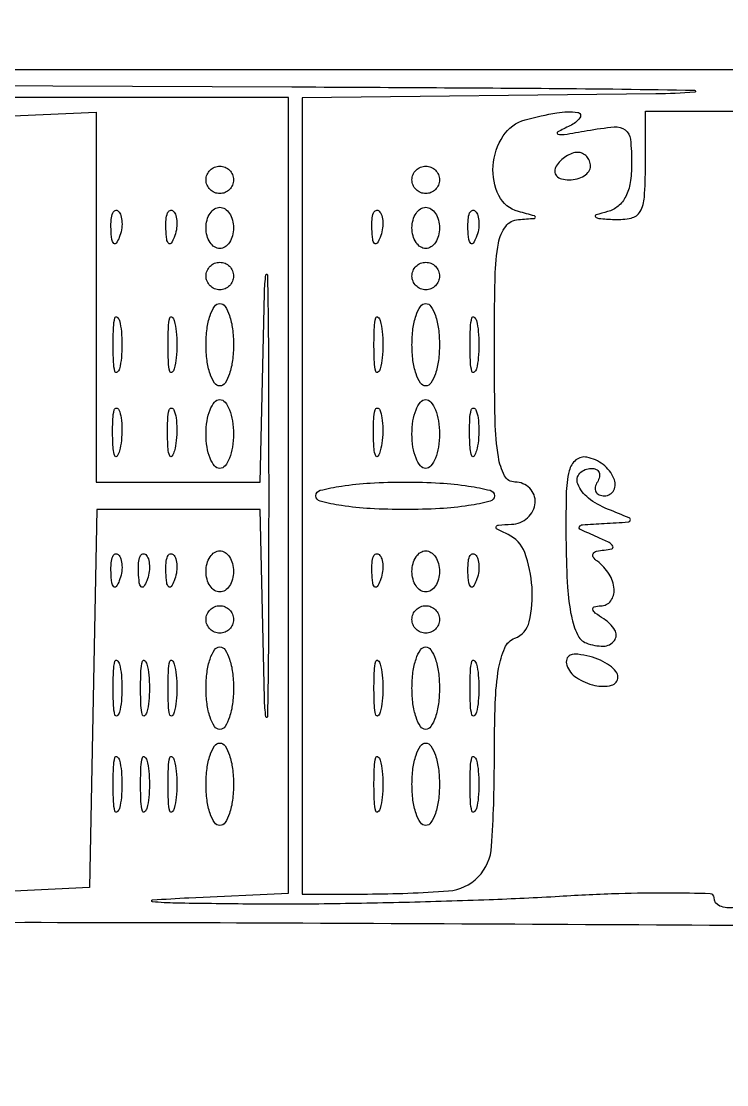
# Model space of a CAD drawing. Extents: x 23 to 255, y 40 to 184.
# Drawn here: x 40.65 to 45, y 168.87 to 175.42 of the extents above; entities that cross this region are included whole.
import ezdxf

# ---------------------------------------------------------------- set-up
doc = ezdxf.new("R2010")
doc.units = 0
doc.header["$MEASUREMENT"] = 0

msp = doc.modelspace()

# ---------------------------------------------------------------- linework, layer by layer
for points in [[(207.919475, 175.632891, 0.000007), (191.762556, 175.634099, 0.00002)], [(173.0434, 175.634494, 0.000013), (151.49745, 175.633531)], [(49.932728, 162.472053, 0.000008), (49.952466, 164.319505, 0.000321), (49.97291, 166.358783, 0.000194), (49.994663, 168.777), (50.048921, 175.0797), (50.06606, 167.4516, -0.000547), (50.070594, 163.518264, -0.002902), (50.058222, 161.365297, -0.000864)], [(37.9008, 175.0374), (42.32115, 175.017742, -0.000638), (43.906769, 175.008667, -0.003126), (44.803103, 174.996789, -0.950619), (44.803464, 174.985176, -0.017674), (44.56305, 174.974014), (42.3846, 174.949943), (42.3846, 172.497972), (42.3846, 170.046), (42.78645, 170.047155, 0.017859), (43.28624, 170.066451, 0.184927), (43.469324, 170.152649, 0.176988), (43.552222, 170.340955, 0.016089), (43.569, 170.862222, -0.007666), (43.574535, 171.223223, -0.033483), (43.59534, 171.435696, -0.061649), (43.633017, 171.563028, -0.201034), (43.695253, 171.622558, 0.248805), (43.78358, 171.723942, 0.073669), (43.800974, 171.93584, 0.071311), (43.75574, 172.150642, 0.201513), (43.6536, 172.260804, -0.01078), (43.586014, 172.293204, -0.371832), (43.579782, 172.308354, -0.30205), (43.594179, 172.319582, -0.00889), (43.67475, 172.324254, 0.173919), (43.774094, 172.364456, 0.192481), (43.820043, 172.456837, 0.219993), (43.787261, 172.546132, 0.199035), (43.6959, 172.584, -0.280451), (43.631488, 172.623213, -0.080293), (43.593489, 172.7391, -0.033635), (43.573733, 172.959605, -0.005528), (43.569, 173.3877, -0.00487), (43.57348, 173.847636, -0.040156), (43.594304, 174.055711, -0.115618), (43.639153, 174.158833, -0.219465), (43.71705, 174.201214, 0.002113), (43.816365, 174.208219, 0.392517), (43.8228, 174.215153, 0.339035), (43.816555, 174.223304, 0.001923), (43.71705, 174.249717, -0.217758), (43.596689, 174.347934, -0.133853), (43.561255, 174.53078, -0.125001), (43.623187, 174.715547, -0.186319), (43.75935, 174.814878, -0.021787), (43.954809, 174.858231, -0.077279), (44.082811, 174.86085, -0.575572), (44.096494, 174.827795, -0.121757), (44.0343, 174.777869, 0.016279), (43.959159, 174.740016, 0.672887), (43.960658, 174.726807, 0.108287), (43.999605, 174.724566, 0.004354), (44.14005, 174.748237, -0.018754), (44.307993, 174.771592, -0.187798), (44.375043, 174.752992, -0.211008), (44.407591, 174.695214, -0.024279), (44.415, 174.542725, -0.038854), (44.40607, 174.427985, -0.078289), (44.37832, 174.341829, -0.101924), (44.331704, 174.28311, -0.110708), (44.26695, 174.249717, 0.01159), (44.19603, 174.229416, 0.541772), (44.192605, 174.217317, 0.197309), (44.212612, 174.207305, 0.005718), (44.30925, 174.201214, 0.068838), (44.411916, 174.21006, 0.208528), (44.467166, 174.250732, 0.116033), (44.493553, 174.337873, 0.015749), (44.4996, 174.5298), (44.4996, 174.8682), (44.9649, 174.8682), (45.4302, 174.8682)], [(45.046676, 169.963793, -0.128757), (44.958145, 169.973335, -0.311609), (44.922662, 170.02485, 0.407288), (44.89913, 170.048994, 0.004306), (44.643111, 170.053108, 0.01042), (44.33588, 170.048996, 0.006229), (43.970912, 170.031946, -0.00553), (43.536158, 170.011028, -0.003198), (43.012905, 169.995, -0.003195), (42.48764, 169.985629, -0.005358), (42.0462, 169.985306, -0.00136), (41.606737, 169.990889, -0.023098), (41.462324, 169.999798, -0.912757), (41.462502, 170.010516, -0.006739), (41.68665, 170.024216), (42.3, 170.053413), (42.3, 172.503106), (42.3, 174.9528), (40.1427, 174.9528)], [(40.45995, 174.832335), (41.1156, 174.8623), (41.1156, 173.72315), (41.1156, 172.584), (41.620813, 172.584), (42.126025, 172.584), (42.152156, 173.74725, -0.030135), (42.161593, 173.861086, -0.921233), (42.170611, 173.860535, -0.004322), (42.176707, 173.364721, -0.000913), (42.178287, 172.4994, -0.000913), (42.176707, 171.634079, -0.004322), (42.170611, 171.138265, -0.921233), (42.161593, 171.137714, -0.030135), (42.152156, 171.25155), (42.126025, 172.4148), (41.6232, 172.4148), (41.120375, 172.4148), (41.096837, 171.25155), (41.0733, 170.0883), (40.5234, 170.061314, -0.011342)], [(39.073023, 169.868654, -0.002336), (42.28009, 169.869465, -0.000494), (45.764999, 169.850622, -0.825311), (45.777467, 169.783787, 0.024226), (45.702788, 169.750105, 0.045685), (45.646945, 169.714826, 0.069967), (45.616028, 169.683343, 0.371281), (45.617684, 169.661116, 0.212408), (45.64781, 169.649542, 0.028506), (45.716968, 169.657095, 0.028859), (45.802378, 169.676507, 0.020536), (45.8955, 169.7076, -0.021941), (45.988833, 169.738472, -0.030437), (46.074896, 169.757241, -0.030875), (46.144629, 169.763684, -0.206826), (46.176258, 169.751142, -0.166965), (46.195734, 169.711285, -0.003986), (46.219918, 169.503142, -0.008315), (46.2425, 169.255855, -0.0055), (46.260583, 168.971191), (46.299117, 168.237032)]]:
    msp.add_lwpolyline(points, format="xyb")
msp.add_lwpolyline([(95.0058, 175.122), (64.5921, 175.122), (34.1784, 175.122)])
for points in [[(43.9497, 174.5298, 0.139169), (43.940568, 174.497682, 0.191142), (43.951517, 174.470051, 0.138808), (43.982639, 174.451398, 0.066118), (44.029307, 174.4452, 0.062283), (44.079738, 174.451506, 0.080552), (44.122456, 174.470051, 0.097988), (44.151046, 174.497535, 0.153634), (44.1612, 174.5298, 0.092995), (44.155141, 174.562095, 0.096318), (44.137815, 174.589549, 0.099231), (44.111967, 174.607923, 0.105429), (44.081593, 174.6144, 0.089642), (44.047281, 174.608199, 0.053229), (44.010011, 174.589549, 0.051032), (43.975605, 174.562161, 0.06081)], [(41.9616, 174.4452, -0.099038), (41.955141, 174.412913, -0.097945), (41.936749, 174.385451, -0.097945), (41.909287, 174.367059, -0.099038), (41.877, 174.3606, -0.099038), (41.844713, 174.367059, -0.097945), (41.817251, 174.385451, -0.097945), (41.798859, 174.412913, -0.099038), (41.7924, 174.4452, -0.099038), (41.798859, 174.477487, -0.097945), (41.817251, 174.504949, -0.097945), (41.844713, 174.523341, -0.099038), (41.877, 174.5298, -0.099038), (41.909287, 174.523341, -0.097945), (41.936749, 174.504949, -0.097945), (41.955141, 174.477487, -0.099038)], [(43.2306, 174.4452, -0.099038), (43.224141, 174.412913, -0.097945), (43.205749, 174.385451, -0.097945), (43.178287, 174.367059, -0.099038), (43.146, 174.3606, -0.099038), (43.113713, 174.367059, -0.097945), (43.086251, 174.385451, -0.097945), (43.067859, 174.412913, -0.099038), (43.0614, 174.4452, -0.099038), (43.067859, 174.477487, -0.097945), (43.086251, 174.504949, -0.097945), (43.113713, 174.523341, -0.099038), (43.146, 174.5298, -0.099038), (43.178287, 174.523341, -0.097945), (43.205749, 174.504949, -0.097945), (43.224141, 174.477487, -0.099038)], [(41.9616, 174.1491, -0.064853), (41.955281, 174.100586, -0.082425), (41.936749, 174.059477, -0.098894), (41.909263, 174.031977, -0.148195), (41.877, 174.0222, -0.148195), (41.844737, 174.031977, -0.098894), (41.817251, 174.059477, -0.082425), (41.798719, 174.100586, -0.064853), (41.7924, 174.1491, -0.064853), (41.798719, 174.197614, -0.082425), (41.817251, 174.238723, -0.098894), (41.844737, 174.266223, -0.148195), (41.877, 174.276, -0.148195), (41.909263, 174.266223, -0.098894), (41.936749, 174.238723, -0.082425), (41.955281, 174.197614, -0.064853)], [(43.2306, 174.1491, -0.064853), (43.224281, 174.100586, -0.082425), (43.205749, 174.059477, -0.098894), (43.178263, 174.031977, -0.148195), (43.146, 174.0222, -0.148195), (43.113737, 174.031977, -0.098894), (43.086251, 174.059477, -0.082425), (43.067719, 174.100586, -0.064853), (43.0614, 174.1491, -0.064853), (43.067719, 174.197614, -0.082425), (43.086251, 174.238723, -0.098894), (43.113737, 174.266223, -0.148195), (43.146, 174.276, -0.148195), (43.178263, 174.266223, -0.098894), (43.205749, 174.238723, -0.082425), (43.224281, 174.197614, -0.064853)], [(41.257991, 174.090938, -0.054073), (41.239248, 174.055687, -0.470617), (41.22383, 174.054228, -0.168741), (41.211874, 174.078911, -0.018894), (41.206879, 174.14205, -0.028489), (41.207809, 174.200947, -0.077125), (41.217176, 174.241554, -0.208169), (41.232797, 174.256997, -0.296942), (41.251313, 174.253088, -0.126455), (41.267661, 174.225429, -0.060344), (41.274358, 174.184372, -0.05415), (41.271192, 174.137203, -0.051402)], [(41.596391, 174.090938, -0.054073), (41.577648, 174.055687, -0.470617), (41.56223, 174.054228, -0.168741), (41.550274, 174.078911, -0.018894), (41.545279, 174.14205, -0.028489), (41.546209, 174.200947, -0.077125), (41.555576, 174.241554, -0.208169), (41.571197, 174.256997, -0.296942), (41.589713, 174.253088, -0.126455), (41.606061, 174.225429, -0.060344), (41.612758, 174.184372, -0.05415), (41.609592, 174.137203, -0.051402)], [(42.865391, 174.090938, -0.054073), (42.846648, 174.055687, -0.470617), (42.83123, 174.054228, -0.168741), (42.819274, 174.078911, -0.018894), (42.814279, 174.14205, -0.028489), (42.815209, 174.200947, -0.077125), (42.824576, 174.241554, -0.208169), (42.840197, 174.256997, -0.296942), (42.858713, 174.253088, -0.126455), (42.875061, 174.225429, -0.060344), (42.881758, 174.184372, -0.05415), (42.878592, 174.137203, -0.051402)], [(43.457591, 174.090938, -0.054073), (43.438848, 174.055687, -0.470617), (43.42343, 174.054228, -0.168741), (43.411474, 174.078911, -0.018894), (43.406479, 174.14205, -0.028489), (43.407409, 174.200947, -0.077125), (43.416776, 174.241554, -0.208169), (43.432397, 174.256997, -0.296942), (43.450913, 174.253088, -0.126455), (43.467261, 174.225429, -0.060344), (43.473958, 174.184372, -0.05415), (43.470792, 174.137203, -0.051402)], [(41.9616, 173.853, -0.099038), (41.955141, 173.820713, -0.097945), (41.936749, 173.793251, -0.097945), (41.909287, 173.774859, -0.099038), (41.877, 173.7684, -0.099038), (41.844713, 173.774859, -0.097945), (41.817251, 173.793251, -0.097945), (41.798859, 173.820713, -0.099038), (41.7924, 173.853, -0.099038), (41.798859, 173.885287, -0.097945), (41.817251, 173.912749, -0.097945), (41.844713, 173.931141, -0.099038), (41.877, 173.9376, -0.099038), (41.909287, 173.931141, -0.097945), (41.936749, 173.912749, -0.097945), (41.955141, 173.885287, -0.099038)], [(43.2306, 173.853, -0.099038), (43.224141, 173.820713, -0.097945), (43.205749, 173.793251, -0.097945), (43.178287, 173.774859, -0.099038), (43.146, 173.7684, -0.099038), (43.113713, 173.774859, -0.097945), (43.086251, 173.793251, -0.097945), (43.067859, 173.820713, -0.099038), (43.0614, 173.853, -0.099038), (43.067859, 173.885287, -0.097945), (43.086251, 173.912749, -0.097945), (43.113713, 173.931141, -0.099038), (43.146, 173.9376, -0.099038), (43.178287, 173.931141, -0.097945), (43.205749, 173.912749, -0.097945), (43.224141, 173.885287, -0.099038)], [(41.9616, 173.43, -0.031626), (41.955444, 173.332773, -0.048861), (41.936749, 173.250754, -0.06271), (41.909509, 173.193929, -0.254951), (41.877, 173.1762, -0.254951), (41.844491, 173.193929, -0.06271), (41.817251, 173.250754, -0.048861), (41.798556, 173.332773, -0.031626), (41.7924, 173.43, -0.031626), (41.798556, 173.527227, -0.048861), (41.817251, 173.609246, -0.06271), (41.844491, 173.666071, -0.254951), (41.877, 173.6838, -0.254951), (41.909509, 173.666071, -0.06271), (41.936749, 173.609246, -0.048861), (41.955444, 173.527227, -0.031626)], [(43.2306, 173.43, -0.031626), (43.224444, 173.332773, -0.048861), (43.205749, 173.250754, -0.06271), (43.178509, 173.193929, -0.254951), (43.146, 173.1762, -0.254951), (43.113491, 173.193929, -0.06271), (43.086251, 173.250754, -0.048861), (43.067556, 173.332773, -0.031626), (43.0614, 173.43, -0.031626), (43.067556, 173.527227, -0.048861), (43.086251, 173.609246, -0.06271), (43.113491, 173.666071, -0.254951), (43.146, 173.6838, -0.254951), (43.178509, 173.666071, -0.06271), (43.205749, 173.609246, -0.048861), (43.224444, 173.527227, -0.031626)], [(41.258517, 173.28195, -0.161593), (41.244278, 173.260027, -0.542911), (41.231192, 173.264369, -0.052887), (41.222172, 173.324082, -0.011065), (41.219827, 173.43, -0.011065), (41.222172, 173.535918, -0.052887), (41.231192, 173.595631, -0.542911), (41.244278, 173.599973, -0.161593), (41.258517, 173.57805, -0.039571), (41.270548, 173.510601, -0.024357), (41.274476, 173.43, -0.024357), (41.270548, 173.349399, -0.039571)], [(41.596917, 173.28195, -0.161593), (41.582678, 173.260027, -0.542911), (41.569592, 173.264369, -0.052887), (41.560572, 173.324082, -0.011065), (41.558227, 173.43, -0.011065), (41.560572, 173.535918, -0.052887), (41.569592, 173.595631, -0.542911), (41.582678, 173.599973, -0.161593), (41.596917, 173.57805, -0.039571), (41.608948, 173.510601, -0.024357), (41.612876, 173.43, -0.024357), (41.608948, 173.349399, -0.039571)], [(42.865917, 173.28195, -0.161593), (42.851678, 173.260027, -0.542911), (42.838592, 173.264369, -0.052887), (42.829572, 173.324082, -0.011065), (42.827227, 173.43, -0.011065), (42.829572, 173.535918, -0.052887), (42.838592, 173.595631, -0.542911), (42.851678, 173.599973, -0.161593), (42.865917, 173.57805, -0.039571), (42.877948, 173.510601, -0.024357), (42.881876, 173.43, -0.024357), (42.877948, 173.349399, -0.039571)], [(43.458117, 173.28195, -0.161593), (43.443878, 173.260027, -0.542911), (43.430792, 173.264369, -0.052887), (43.421772, 173.324082, -0.011065), (43.419427, 173.43, -0.011065), (43.421772, 173.535918, -0.052887), (43.430792, 173.595631, -0.542911), (43.443878, 173.599973, -0.161593), (43.458117, 173.57805, -0.039571), (43.470148, 173.510601, -0.024357), (43.474076, 173.43, -0.024357), (43.470148, 173.349399, -0.039571)], [(41.258827, 172.77596, -0.087174), (41.243909, 172.743332, -0.597527), (41.230363, 172.744816, -0.080377), (41.220128, 172.78973, -0.012823), (41.216693, 172.8801, -0.014395), (41.218195, 172.971478, -0.052471), (41.226856, 173.028755, -0.333666), (41.240565, 173.039656, -0.31318), (41.255692, 173.02976, -0.06278), (41.269099, 172.979174, -0.030339), (41.273994, 172.912249, -0.029507), (41.270663, 172.840899, -0.037336)], [(41.597227, 172.77596, -0.087174), (41.582309, 172.743332, -0.597527), (41.568763, 172.744816, -0.080377), (41.558528, 172.78973, -0.012823), (41.555093, 172.8801, -0.014395), (41.556595, 172.971478, -0.052471), (41.565256, 173.028755, -0.333666), (41.578965, 173.039656, -0.31318), (41.594092, 173.02976, -0.06278), (41.607499, 172.979174, -0.030339), (41.612394, 172.912249, -0.029507), (41.609063, 172.840899, -0.037336)], [(41.9616, 172.8801, -0.038131), (41.955414, 172.799108, -0.057076), (41.936749, 172.730728, -0.074992), (41.909396, 172.684068, -0.226478), (41.877, 172.6686, -0.226478), (41.844604, 172.684068, -0.074992), (41.817251, 172.730728, -0.057076), (41.798586, 172.799108, -0.038131), (41.7924, 172.8801, -0.038131), (41.798586, 172.961092, -0.057076), (41.817251, 173.029472, -0.074992), (41.844604, 173.076132, -0.226478), (41.877, 173.0916, -0.226478), (41.909396, 173.076132, -0.074992), (41.936749, 173.029472, -0.057076), (41.955414, 172.961092, -0.038131)], [(42.866227, 172.77596, -0.087174), (42.851309, 172.743332, -0.597527), (42.837763, 172.744816, -0.080377), (42.827528, 172.78973, -0.012823), (42.824093, 172.8801, -0.014395), (42.825595, 172.971478, -0.052471), (42.834256, 173.028755, -0.333666), (42.847965, 173.039656, -0.31318), (42.863092, 173.02976, -0.06278), (42.876499, 172.979174, -0.030339), (42.881394, 172.912249, -0.029507), (42.878063, 172.840899, -0.037336)], [(43.2306, 172.8801, -0.038131), (43.224414, 172.799108, -0.057076), (43.205749, 172.730728, -0.074992), (43.178396, 172.684068, -0.226478), (43.146, 172.6686, -0.226478), (43.113604, 172.684068, -0.074992), (43.086251, 172.730728, -0.057076), (43.067586, 172.799108, -0.038131), (43.0614, 172.8801, -0.038131), (43.067586, 172.961092, -0.057076), (43.086251, 173.029472, -0.074992), (43.113604, 173.076132, -0.226478), (43.146, 173.0916, -0.226478), (43.178396, 173.076132, -0.074992), (43.205749, 173.029472, -0.057076), (43.224414, 172.961092, -0.038131)], [(43.458427, 172.77596, -0.087174), (43.443509, 172.743332, -0.597527), (43.429963, 172.744816, -0.080377), (43.419728, 172.78973, -0.012823), (43.416293, 172.8801, -0.014395), (43.417795, 172.971478, -0.052471), (43.426456, 173.028755, -0.333666), (43.440165, 173.039656, -0.31318), (43.455292, 173.02976, -0.06278), (43.468699, 172.979174, -0.030339), (43.473594, 172.912249, -0.029507), (43.470263, 172.840899, -0.037336)], [(44.010608, 172.200854, 0.011856), (44.019948, 171.937636, 0.035759), (44.043331, 171.759708, 0.055101), (44.080373, 171.644959, 0.198042), (44.13516, 171.593154, 0.092132), (44.241028, 171.573598, 0.239148), (44.308209, 171.607771, 0.304404), (44.310804, 171.672988, 0.114412), (44.24335, 171.741304, -0.020154), (44.190781, 171.777595, -0.175945), (44.17554, 171.800963, -0.409422), (44.184787, 171.816128, -0.058507), (44.22465, 171.821305, 0.231728), (44.285803, 171.852189, 0.183127), (44.30694, 171.92421, 0.120793), (44.276222, 172.017783, 0.095174), (44.2035, 172.096255, -0.080237), (44.178425, 172.121753, -0.299588), (44.177681, 172.143147, -0.200262), (44.199331, 172.15887, -0.043977), (44.2458, 172.165651, 0.05056), (44.292448, 172.173085, 0.482552), (44.299451, 172.189087, 0.156051), (44.276312, 172.21173, 0.014773), (44.2035, 172.2456, -0.006361), (44.09897, 172.292102, -0.424539), (44.093121, 172.308821, -0.264523), (44.111944, 172.321347, -0.004139), (44.2458, 172.329616, 0.002422), (44.39385, 172.338252, 0.328993), (44.406787, 172.349121, 0.369076), (44.399566, 172.363307, 0.002669), (44.26695, 172.417436, -0.069368), (44.148389, 172.485431, -0.133299), (44.082863, 172.572247, -0.292066), (44.095285, 172.637964, -0.206788), (44.166193, 172.6686, -0.108972), (44.196221, 172.661977, -0.182303), (44.214109, 172.643749, -0.161196), (44.216741, 172.616326, -0.082592), (44.2035, 172.584, 0.091163), (44.190911, 172.55171, 0.169814), (44.194962, 172.524251, 0.175683), (44.215034, 172.505921, 0.098379), (44.247857, 172.4994, 0.28217), (44.304565, 172.534171, 0.228888), (44.306069, 172.606817, 0.120833), (44.238717, 172.691859, 0.117751), (44.139036, 172.737098, 0.222741), (44.071717, 172.720145, 0.164124), (44.030271, 172.6541, 0.054236), (44.011616, 172.507652, 0.007524)], [(43.569, 172.4994, -0.345347), (43.542427, 172.465515, -0.022017), (43.410375, 172.439204, -0.024301), (43.233694, 172.420752, -0.013867), (43.0191, 172.4148, -0.013867), (42.804506, 172.420752, -0.024301), (42.627825, 172.439204, -0.022017), (42.495773, 172.465515, -0.345347), (42.4692, 172.4994, -0.345347), (42.495773, 172.533285, -0.022017), (42.627825, 172.559596, -0.024301), (42.804506, 172.578048, -0.013867), (43.0191, 172.584, -0.013867), (43.233694, 172.578048, -0.024301), (43.410375, 172.559596, -0.022017), (43.542427, 172.533285, -0.345347)], [(41.257991, 171.975937, -0.054073), (41.239248, 171.940687, -0.470617), (41.22383, 171.939228, -0.168741), (41.211874, 171.963911, -0.018894), (41.206879, 172.02705, -0.028489), (41.207809, 172.085947, -0.077125), (41.217176, 172.126554, -0.208169), (41.232797, 172.141997, -0.296942), (41.251313, 172.138087, -0.126455), (41.267661, 172.110429, -0.060344), (41.274358, 172.069372, -0.05415), (41.271192, 172.022203, -0.051402)], [(41.427191, 171.975937, -0.054073), (41.408448, 171.940687, -0.470617), (41.39303, 171.939228, -0.168741), (41.381074, 171.963911, -0.018894), (41.376079, 172.02705, -0.028489), (41.377009, 172.085947, -0.077125), (41.386376, 172.126554, -0.208169), (41.401997, 172.141997, -0.296942), (41.420513, 172.138087, -0.126455), (41.436861, 172.110429, -0.060344), (41.443558, 172.069372, -0.05415), (41.440392, 172.022203, -0.051402)], [(41.596391, 171.975937, -0.054073), (41.577648, 171.940687, -0.470617), (41.56223, 171.939228, -0.168741), (41.550274, 171.963911, -0.018894), (41.545279, 172.02705, -0.028489), (41.546209, 172.085947, -0.077125), (41.555576, 172.126554, -0.208169), (41.571197, 172.141997, -0.296942), (41.589713, 172.138087, -0.126455), (41.606061, 172.110429, -0.060344), (41.612758, 172.069372, -0.05415), (41.609592, 172.022203, -0.051402)], [(41.9616, 172.0341, -0.064853), (41.955281, 171.985586, -0.082425), (41.936749, 171.944477, -0.098894), (41.909263, 171.916977, -0.148195), (41.877, 171.9072, -0.148195), (41.844737, 171.916977, -0.098894), (41.817251, 171.944477, -0.082425), (41.798719, 171.985586, -0.064853), (41.7924, 172.0341, -0.064853), (41.798719, 172.082614, -0.082425), (41.817251, 172.123723, -0.098894), (41.844737, 172.151223, -0.148195), (41.877, 172.161, -0.148195), (41.909263, 172.151223, -0.098894), (41.936749, 172.123723, -0.082425), (41.955281, 172.082614, -0.064853)], [(42.865391, 171.975937, -0.054073), (42.846648, 171.940687, -0.470617), (42.83123, 171.939228, -0.168741), (42.819274, 171.963911, -0.018894), (42.814279, 172.02705, -0.028489), (42.815209, 172.085947, -0.077125), (42.824576, 172.126554, -0.208169), (42.840197, 172.141997, -0.296942), (42.858713, 172.138087, -0.126455), (42.875061, 172.110429, -0.060344), (42.881758, 172.069372, -0.05415), (42.878592, 172.022203, -0.051402)], [(43.2306, 172.0341, -0.064853), (43.224281, 171.985586, -0.082425), (43.205749, 171.944477, -0.098894), (43.178263, 171.916977, -0.148195), (43.146, 171.9072, -0.148195), (43.113737, 171.916977, -0.098894), (43.086251, 171.944477, -0.082425), (43.067719, 171.985586, -0.064853), (43.0614, 172.0341, -0.064853), (43.067719, 172.082614, -0.082425), (43.086251, 172.123723, -0.098894), (43.113737, 172.151223, -0.148195), (43.146, 172.161, -0.148195), (43.178263, 172.151223, -0.098894), (43.205749, 172.123723, -0.082425), (43.224281, 172.082614, -0.064853)], [(43.457591, 171.975937, -0.054073), (43.438848, 171.940687, -0.470617), (43.42343, 171.939228, -0.168741), (43.411474, 171.963911, -0.018894), (43.406479, 172.02705, -0.028489), (43.407409, 172.085947, -0.077125), (43.416776, 172.126554, -0.208169), (43.432397, 172.141997, -0.296942), (43.450913, 172.138087, -0.126455), (43.467261, 172.110429, -0.060344), (43.473958, 172.069372, -0.05415), (43.470792, 172.022203, -0.051402)], [(41.9616, 171.738, -0.099038), (41.955141, 171.705713, -0.097945), (41.936749, 171.678251, -0.097945), (41.909287, 171.659859, -0.099038), (41.877, 171.6534, -0.099038), (41.844713, 171.659859, -0.097945), (41.817251, 171.678251, -0.097945), (41.798859, 171.705713, -0.099038), (41.7924, 171.738, -0.099038), (41.798859, 171.770287, -0.097945), (41.817251, 171.797749, -0.097945), (41.844713, 171.816141, -0.099038), (41.877, 171.8226, -0.099038), (41.909287, 171.816141, -0.097945), (41.936749, 171.797749, -0.097945), (41.955141, 171.770287, -0.099038)], [(43.2306, 171.738, -0.099038), (43.224141, 171.705713, -0.097945), (43.205749, 171.678251, -0.097945), (43.178287, 171.659859, -0.099038), (43.146, 171.6534, -0.099038), (43.113713, 171.659859, -0.097945), (43.086251, 171.678251, -0.097945), (43.067859, 171.705713, -0.099038), (43.0614, 171.738, -0.099038), (43.067859, 171.770287, -0.097945), (43.086251, 171.797749, -0.097945), (43.113713, 171.816141, -0.099038), (43.146, 171.8226, -0.099038), (43.178287, 171.816141, -0.097945), (43.205749, 171.797749, -0.097945), (43.224141, 171.770287, -0.099038)], [(41.9616, 171.315, -0.031626), (41.955444, 171.217773, -0.048861), (41.936749, 171.135754, -0.06271), (41.909509, 171.078929, -0.254951), (41.877, 171.0612, -0.254951), (41.844491, 171.078929, -0.06271), (41.817251, 171.135754, -0.048861), (41.798556, 171.217773, -0.031626), (41.7924, 171.315, -0.031626), (41.798556, 171.412227, -0.048861), (41.817251, 171.494246, -0.06271), (41.844491, 171.551071, -0.254951), (41.877, 171.5688, -0.254951), (41.909509, 171.551071, -0.06271), (41.936749, 171.494246, -0.048861), (41.955444, 171.412227, -0.031626)], [(43.2306, 171.315, -0.031626), (43.224444, 171.217773, -0.048861), (43.205749, 171.135754, -0.06271), (43.178509, 171.078929, -0.254951), (43.146, 171.0612, -0.254951), (43.113491, 171.078929, -0.06271), (43.086251, 171.135754, -0.048861), (43.067556, 171.217773, -0.031626), (43.0614, 171.315, -0.031626), (43.067556, 171.412227, -0.048861), (43.086251, 171.494246, -0.06271), (43.113491, 171.551071, -0.254951), (43.146, 171.5688, -0.254951), (43.178509, 171.551071, -0.06271), (43.205749, 171.494246, -0.048861), (43.224444, 171.412227, -0.031626)], [(44.015329, 171.456393, 0.171046), (44.074529, 171.380147, 0.086342), (44.188057, 171.332212, 0.115545), (44.290056, 171.332498, 0.347539), (44.3304, 171.38353, 0.175378), (44.317988, 171.417828, 0.062081), (44.279278, 171.45406, 0.052256), (44.222971, 171.486593, 0.040955), (44.156369, 171.509976, 0.035213), (44.083813, 171.523583, 0.120087), (44.036465, 171.517679, 0.234539), (44.014666, 171.494138, 0.153083)], [(41.258517, 171.16695, -0.161593), (41.244278, 171.145027, -0.542911), (41.231192, 171.149369, -0.052887), (41.222172, 171.209082, -0.011065), (41.219827, 171.315, -0.011065), (41.222172, 171.420918, -0.052887), (41.231192, 171.480631, -0.542911), (41.244278, 171.484973, -0.161593), (41.258517, 171.46305, -0.039571), (41.270548, 171.395601, -0.024357), (41.274476, 171.315, -0.024357), (41.270548, 171.234399, -0.039571)], [(41.427717, 171.16695, -0.161593), (41.413478, 171.145027, -0.542911), (41.400392, 171.149369, -0.052887), (41.391372, 171.209082, -0.011065), (41.389027, 171.315, -0.011065), (41.391372, 171.420918, -0.052887), (41.400392, 171.480631, -0.542911), (41.413478, 171.484973, -0.161593), (41.427717, 171.46305, -0.039571), (41.439748, 171.395601, -0.024357), (41.443676, 171.315, -0.024357), (41.439748, 171.234399, -0.039571)], [(41.596917, 171.16695, -0.161593), (41.582678, 171.145027, -0.542911), (41.569592, 171.149369, -0.052887), (41.560572, 171.209082, -0.011065), (41.558227, 171.315, -0.011065), (41.560572, 171.420918, -0.052887), (41.569592, 171.480631, -0.542911), (41.582678, 171.484973, -0.161593), (41.596917, 171.46305, -0.039571), (41.608948, 171.395601, -0.024357), (41.612876, 171.315, -0.024357), (41.608948, 171.234399, -0.039571)], [(42.865917, 171.16695, -0.161593), (42.851678, 171.145027, -0.542911), (42.838592, 171.149369, -0.052887), (42.829572, 171.209082, -0.011065), (42.827227, 171.315, -0.011065), (42.829572, 171.420918, -0.052887), (42.838592, 171.480631, -0.542911), (42.851678, 171.484973, -0.161593), (42.865917, 171.46305, -0.039571), (42.877948, 171.395601, -0.024357), (42.881876, 171.315, -0.024357), (42.877948, 171.234399, -0.039571)], [(43.458117, 171.16695, -0.161593), (43.443878, 171.145027, -0.542911), (43.430792, 171.149369, -0.052887), (43.421772, 171.209082, -0.011065), (43.419427, 171.315, -0.011065), (43.421772, 171.420918, -0.052887), (43.430792, 171.480631, -0.542911), (43.443878, 171.484973, -0.161593), (43.458117, 171.46305, -0.039571), (43.470148, 171.395601, -0.024357), (43.474076, 171.315, -0.024357), (43.470148, 171.234399, -0.039571)], [(41.9616, 170.7228, -0.031626), (41.955444, 170.625573, -0.048861), (41.936749, 170.543554, -0.06271), (41.909509, 170.486729, -0.254951), (41.877, 170.469, -0.254951), (41.844491, 170.486729, -0.06271), (41.817251, 170.543554, -0.048861), (41.798556, 170.625573, -0.031626), (41.7924, 170.7228, -0.031626), (41.798556, 170.820027, -0.048861), (41.817251, 170.902046, -0.06271), (41.844491, 170.958871, -0.254951), (41.877, 170.9766, -0.254951), (41.909509, 170.958871, -0.06271), (41.936749, 170.902046, -0.048861), (41.955444, 170.820027, -0.031626)], [(43.2306, 170.7228, -0.031626), (43.224444, 170.625573, -0.048861), (43.205749, 170.543554, -0.06271), (43.178509, 170.486729, -0.254951), (43.146, 170.469, -0.254951), (43.113491, 170.486729, -0.06271), (43.086251, 170.543554, -0.048861), (43.067556, 170.625573, -0.031626), (43.0614, 170.7228, -0.031626), (43.067556, 170.820027, -0.048861), (43.086251, 170.902046, -0.06271), (43.113491, 170.958871, -0.254951), (43.146, 170.9766, -0.254951), (43.178509, 170.958871, -0.06271), (43.205749, 170.902046, -0.048861), (43.224444, 170.820027, -0.031626)], [(41.258517, 170.57475, -0.161593), (41.244278, 170.552827, -0.542911), (41.231192, 170.557169, -0.052887), (41.222172, 170.616882, -0.011065), (41.219827, 170.7228, -0.011065), (41.222172, 170.828718, -0.052887), (41.231192, 170.888431, -0.542911), (41.244278, 170.892773, -0.161593), (41.258517, 170.87085, -0.039571), (41.270548, 170.803401, -0.024357), (41.274476, 170.7228, -0.024357), (41.270548, 170.642199, -0.039571)], [(41.427717, 170.57475, -0.161593), (41.413478, 170.552827, -0.542911), (41.400392, 170.557169, -0.052887), (41.391372, 170.616882, -0.011065), (41.389027, 170.7228, -0.011065), (41.391372, 170.828718, -0.052887), (41.400392, 170.888431, -0.542911), (41.413478, 170.892773, -0.161593), (41.427717, 170.87085, -0.039571), (41.439748, 170.803401, -0.024357), (41.443676, 170.7228, -0.024357), (41.439748, 170.642199, -0.039571)], [(41.596917, 170.57475, -0.161593), (41.582678, 170.552827, -0.542911), (41.569592, 170.557169, -0.052887), (41.560572, 170.616882, -0.011065), (41.558227, 170.7228, -0.011065), (41.560572, 170.828718, -0.052887), (41.569592, 170.888431, -0.542911), (41.582678, 170.892773, -0.161593), (41.596917, 170.87085, -0.039571), (41.608948, 170.803401, -0.024357), (41.612876, 170.7228, -0.024357), (41.608948, 170.642199, -0.039571)], [(42.865917, 170.57475, -0.161593), (42.851678, 170.552827, -0.542911), (42.838592, 170.557169, -0.052887), (42.829572, 170.616882, -0.011065), (42.827227, 170.7228, -0.011065), (42.829572, 170.828718, -0.052887), (42.838592, 170.888431, -0.542911), (42.851678, 170.892773, -0.161593), (42.865917, 170.87085, -0.039571), (42.877948, 170.803401, -0.024357), (42.881876, 170.7228, -0.024357), (42.877948, 170.642199, -0.039571)], [(43.458117, 170.57475, -0.161593), (43.443878, 170.552827, -0.542911), (43.430792, 170.557169, -0.052887), (43.421772, 170.616882, -0.011065), (43.419427, 170.7228, -0.011065), (43.421772, 170.828718, -0.052887), (43.430792, 170.888431, -0.542911), (43.443878, 170.892773, -0.161593), (43.458117, 170.87085, -0.039571), (43.470148, 170.803401, -0.024357), (43.474076, 170.7228, -0.024357), (43.470148, 170.642199, -0.039571)]]:
    msp.add_lwpolyline(points, format="xyb", close=True)

doc.saveas('drawing.dxf')
